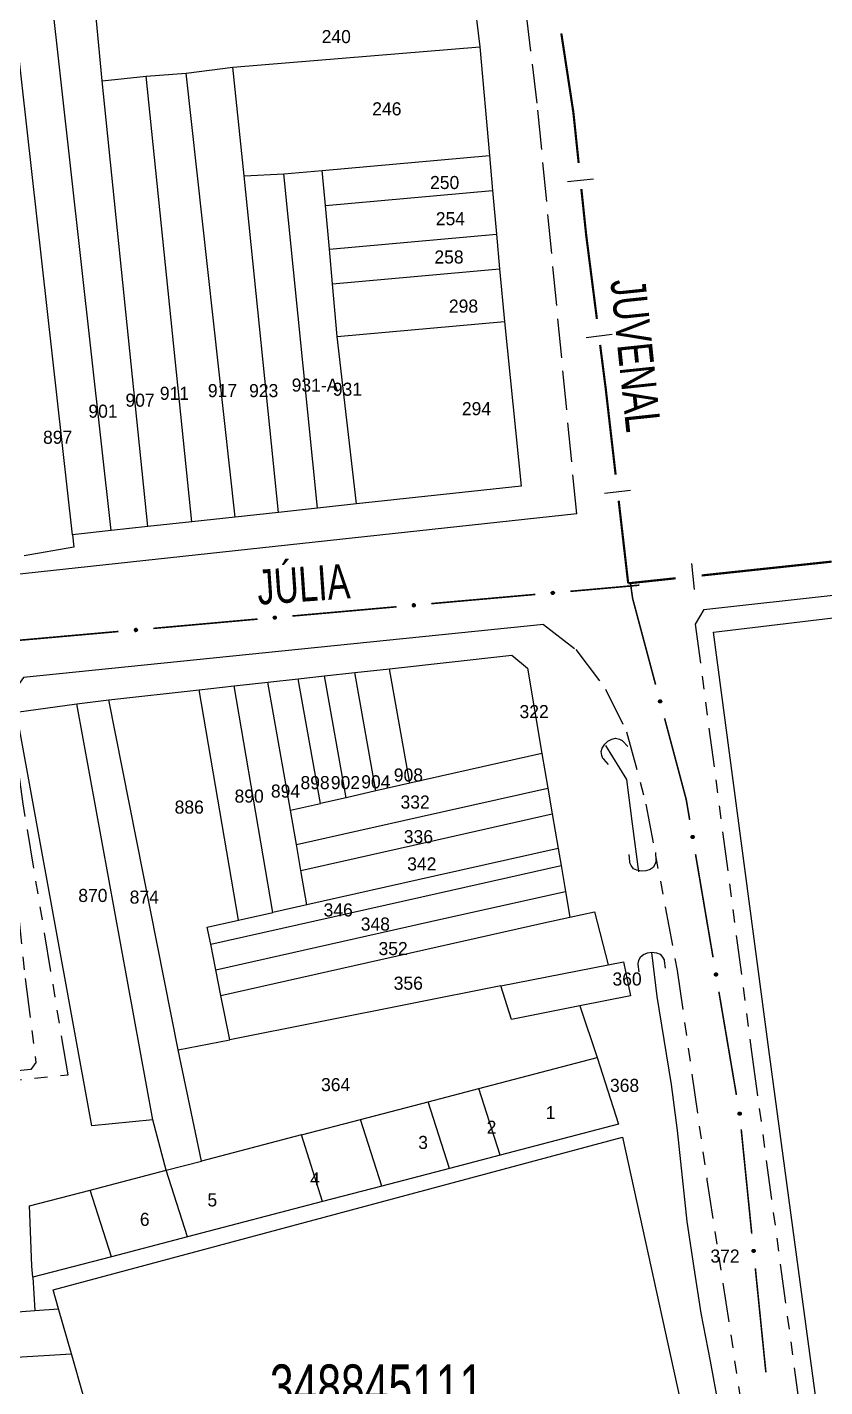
# Model space of a CAD drawing. Extents: x 203851 to 204958, y 4839055 to 4839989.
# Drawn here: x 204702 to 204793.5, y 4839426.6 to 4839582.5 of the extents above; entities that cross this region are included whole.
import ezdxf
from ezdxf.enums import TextEntityAlignment as Align

# ---------------------------------------------------------------- set-up
doc = ezdxf.new("R2010")
doc.units = 0
doc.header["$LTSCALE"] = 1.5
doc.header["$MEASUREMENT"] = 0
for name, pattern in [('TRACO_05', [11, 7, -1, 0.5, -1, 0.5, -1]), ('TRACO_11', [8, 3, -1, 3, -1]), ('TRACO_25', [8, 3, -1, 1, -1, 1, -1])]:
    doc.linetypes.add(name, pattern=pattern)
for name, color, linetype in [('CD_MALHA_LOTES', 7, 'CONTINUOUS'), ('CD_TXT_QUADRA', 2, 'CONTINUOUS'), ('HD-VALAS-DRENOS', 170, 'CONTINUOUS'), ('LM-LIM-SETORES-BAIRROS', 250, 'CONTINUOUS'), ('RU-QUADRA', 210, 'CONTINUOUS'), ('SV-EIXO-RUA-N-PAV', 6, 'CONTINUOUS'), ('SV-PONTE-BUEIRO', 251, 'CONTINUOUS'), ('SV-RUA-NAO-PAV', 7, 'CONTINUOUS'), ('SV-RUA-PAVIM', 7, 'CONTINUOUS'), ('SV-TXT-RUA-N-PAV', 7, 'CONTINUOUS'), ('Th_NmrPort', 1, 'CONTINUOUS')]:
    doc.layers.add(name, color=color, linetype=linetype)
doc.styles.add('ARIAL', font='ARIAL.SHX')

# ---------------------------------------------------------------- blocks, each defined once
blk = doc.blocks.new('COD119', base_point=(204392.29, 4839324.84))
at = {"layer": 'SV-PONTE-BUEIRO'}
blk.add_lwpolyline([(204390.78, 4839322.84), (204390.78, 4839323.673333), (204390.78, 4839323.798333), (204390.905833, 4839324.131667), (204391.1575, 4839324.506667), (204391.535, 4839324.715), (204392.038333, 4839324.84), (204392.541667, 4839324.84), (204393.045, 4839324.715), (204393.4225, 4839324.506667), (204393.674167, 4839324.131667), (204393.8, 4839323.798333), (204393.8, 4839323.673333), (204393.8, 4839322.84)], dxfattribs=at)

msp = doc.modelspace()

# ---------------------------------------------------------------- linework, layer by layer
at = {"layer": 'CD_MALHA_LOTES', "linetype": 'Continuous', "flags": 128}
for points in [[(204710.6, 4839576.33), (204709.6, 4839587.28)], [(204707.2, 4839524.27), (204700.25, 4839586.43)], [(204711.65, 4839524.75), (204704.74, 4839586.84)], [(204753.21, 4839586.22), (204753.91, 4839580.21)], [(204725.62, 4839577.88), (204753.91, 4839580.21)], [(204753.91, 4839580.21), (204755.03, 4839567.76)], [(204710.6, 4839576.33), (204715.67, 4839576.85)], [(204715.67, 4839576.85), (204720.24, 4839577.19)], [(204720.91, 4839525.76), (204715.67, 4839576.85)], [(204720.24, 4839577.19), (204725.62, 4839577.88)], [(204725.88, 4839526.29), (204720.24, 4839577.19)], [(204726.9, 4839565.42), (204725.62, 4839577.88)], [(204715.86, 4839525.21), (204710.6, 4839576.33)], [(204735.86, 4839566.04), (204755.03, 4839567.76)], [(204755.03, 4839567.76), (204755.39, 4839563.73)], [(204726.9, 4839565.42), (204731.46, 4839565.65)], [(204731.46, 4839565.65), (204735.86, 4839566.04)], [(204735.33, 4839527.32), (204731.46, 4839565.65)], [(204736.22, 4839562.01), (204735.86, 4839566.04)], [(204730.85, 4839526.83), (204726.9, 4839565.42)], [(204736.22, 4839562.01), (204755.39, 4839563.73)], [(204755.39, 4839563.73), (204755.84, 4839558.75)], [(204736.67, 4839557.03), (204736.22, 4839562.01)], [(204736.67, 4839557.03), (204755.84, 4839558.75)], [(204755.84, 4839558.75), (204756.19, 4839554.77)], [(204737.02, 4839553.04), (204736.67, 4839557.03)], [(204737.02, 4839553.04), (204756.19, 4839554.77)], [(204756.19, 4839554.77), (204756.74, 4839548.74)], [(204737.57, 4839547.02), (204737.02, 4839553.04)], [(204737.57, 4839547.02), (204756.74, 4839548.74)], [(204756.74, 4839548.74), (204758.67, 4839529.84)], [(204739.8, 4839527.8), (204737.57, 4839547.02)], [(204758.67, 4839529.84), (204739.8, 4839527.8)], [(204730.85, 4839526.83), (204725.88, 4839526.29)], [(204735.33, 4839527.32), (204730.85, 4839526.83)], [(204739.8, 4839527.8), (204735.33, 4839527.32)], [(204715.86, 4839525.21), (204711.65, 4839524.75)], [(204720.91, 4839525.76), (204715.86, 4839525.21)], [(204725.88, 4839526.29), (204720.91, 4839525.76)], [(204711.65, 4839524.75), (204707.2, 4839524.27)], [(204707.2, 4839524.27), (204707.37, 4839522.83)], [(204707.37, 4839522.83), (204701.67, 4839521.84)], [(204801.17, 4839365.7), (204794.91, 4839407.16), (204787.15, 4839464.67), (204780.73, 4839513.09), (204829.52, 4839518.93), (204843.04, 4839511.73), (204897.05, 4839446.86), (204923.6, 4839412.88), (204935.86, 4839376.04)], [(204743.57, 4839508.9), (204757.58, 4839510.45), (204759.38, 4839508.97), (204761.05, 4839499.17)], [(204733.11, 4839507.75), (204736.1, 4839508.08)], [(204736.1, 4839508.08), (204739.58, 4839508.46)], [(204738.58, 4839494.12), (204736.1, 4839508.08)], [(204739.58, 4839508.46), (204743.57, 4839508.9)], [(204742, 4839494.89), (204739.58, 4839508.46)], [(204745.9, 4839495.77), (204743.57, 4839508.9)], [(204711.37, 4839505.35), (204721.76, 4839506.5)], [(204721.76, 4839506.5), (204725.74, 4839506.94)], [(204726.27, 4839480.08), (204721.76, 4839506.5)], [(204725.74, 4839506.94), (204729.62, 4839507.37)], [(204730.17, 4839480.96), (204725.74, 4839506.94)], [(204729.62, 4839507.37), (204733.11, 4839507.75)], [(204732.23, 4839492.7), (204729.62, 4839507.37)], [(204735.65, 4839493.46), (204733.11, 4839507.75)], [(204700.78, 4839503.94), (204707.72, 4839504.87)], [(204707.72, 4839504.87), (204711.37, 4839505.35)], [(204716.44, 4839457.18), (204707.72, 4839504.87)], [(204719.35, 4839465.2), (204711.37, 4839505.35)], [(204709.45, 4839456.49), (204700.78, 4839503.94)], [(204761.05, 4839499.17), (204745.9, 4839495.77)], [(204761.05, 4839499.17), (204761.72, 4839495.22)], [(204745.9, 4839495.77), (204742, 4839494.89)], [(204732.9, 4839488.75), (204747.18, 4839491.96), (204761.72, 4839495.22)], [(204738.58, 4839494.12), (204735.65, 4839493.46)], [(204742, 4839494.89), (204738.58, 4839494.12)], [(204761.72, 4839495.22), (204762.23, 4839492.26)], [(204732.23, 4839492.7), (204735.65, 4839493.46)], [(204732.9, 4839488.75), (204732.23, 4839492.7)], [(204733.41, 4839485.79), (204747.84, 4839489.03), (204762.23, 4839492.26)], [(204762.23, 4839492.26), (204762.9, 4839488.31)], [(204733.41, 4839485.79), (204732.9, 4839488.75)], [(204762.9, 4839488.31), (204748.72, 4839485.13), (204734.08, 4839481.84)], [(204762.9, 4839488.31), (204763.24, 4839486.33)], [(204723.06, 4839477.31), (204749.15, 4839483.18), (204763.24, 4839486.33)], [(204763.24, 4839486.33), (204763.75, 4839483.37)], [(204734.08, 4839481.84), (204733.41, 4839485.79)], [(204723.65, 4839474.37), (204749.81, 4839480.25), (204763.75, 4839483.37)], [(204763.75, 4839483.37), (204764.25, 4839480.41)], [(204734.08, 4839481.84), (204730.17, 4839480.96)], [(204722.67, 4839479.27), (204726.27, 4839480.08)], [(204724.24, 4839471.42), (204761.25, 4839479.76)], [(204726.27, 4839480.08), (204730.17, 4839480.96)], [(204761.25, 4839479.76), (204764.25, 4839480.41)], [(204764.25, 4839480.41), (204767.08, 4839481.05), (204768.63, 4839474.96)], [(204723.06, 4839477.31), (204722.67, 4839479.27)], [(204723.65, 4839474.37), (204723.06, 4839477.31)], [(204768.63, 4839474.96), (204770.4, 4839475.31)], [(204770.4, 4839475.31), (204771.22, 4839471.4)], [(204724.24, 4839471.42), (204723.65, 4839474.37)], [(204756.34, 4839472.53), (204768.63, 4839474.96)], [(204756.34, 4839472.53), (204725.24, 4839466.37)], [(204757.57, 4839468.69), (204756.34, 4839472.53)], [(204725.24, 4839466.37), (204724.24, 4839471.42)], [(204771.22, 4839471.4), (204765.39, 4839470.24)], [(204765.39, 4839470.24), (204757.57, 4839468.69)], [(204765.39, 4839470.24), (204767.37, 4839464.31)], [(204719.35, 4839465.2), (204725.24, 4839466.37)], [(204721.99, 4839452.46), (204719.35, 4839465.2)], [(204753.81, 4839460.76), (204767.37, 4839464.31)], [(204767.37, 4839464.31), (204769.81, 4839456.67)], [(204747.99, 4839459.25), (204753.81, 4839460.76)], [(204756.25, 4839453.13), (204753.81, 4839460.76)], [(204740.24, 4839457.22), (204747.99, 4839459.25)], [(204750.43, 4839451.61), (204747.99, 4839459.25)], [(204716.44, 4839457.18), (204709.45, 4839456.49)], [(204717.95, 4839451.4), (204716.44, 4839457.18)], [(204733.46, 4839455.45), (204740.24, 4839457.22)], [(204742.68, 4839449.59), (204740.24, 4839457.22)], [(204769.81, 4839456.67), (204756.25, 4839453.13)], [(204705.62, 4839435.51), (204705.01, 4839437.69), (204770.29, 4839455.19)], [(204733.46, 4839455.45), (204721.99, 4839452.46)], [(204735.9, 4839447.82), (204733.46, 4839455.45)], [(204770.29, 4839455.19), (204777.46, 4839422.43)], [(204717.95, 4839451.4), (204721.99, 4839452.46)], [(204756.25, 4839453.13), (204750.43, 4839451.61)], [(204709.23, 4839449.13), (204717.95, 4839451.4)], [(204720.39, 4839443.77), (204717.95, 4839451.4)], [(204750.43, 4839451.61), (204742.68, 4839449.59)], [(204702.3, 4839447.31), (204709.23, 4839449.13)], [(204711.67, 4839441.49), (204709.23, 4839449.13)], [(204742.68, 4839449.59), (204735.9, 4839447.82)], [(204702.65, 4839439.14), (204702.57, 4839440.41), (204702.32, 4839446.41), (204702.3, 4839447.31)], [(204735.9, 4839447.82), (204720.39, 4839443.77)], [(204720.39, 4839443.77), (204711.67, 4839441.49)], [(204711.67, 4839441.49), (204702.65, 4839439.14)], [(204702.65, 4839439.14), (204702.91, 4839435.31)], [(204653.87, 4839432.29), (204679.17, 4839433.5), (204702.91, 4839435.31)], [(204702.91, 4839435.31), (204705.62, 4839435.51)], [(204707.1, 4839430.33), (204705.62, 4839435.51)], [(204651.91, 4839427.03), (204707.1, 4839430.33)], [(204708.5, 4839425.38), (204707.1, 4839430.33)]]:
    msp.add_lwpolyline(points, dxfattribs=at)
at = {"layer": 'HD-VALAS-DRENOS', "linetype": 'TRACO_05'}
for points in [[(204772.16, 4839485.62, 2.73), (204771.44, 4839491.14, 2.73), (204770.78, 4839496.19, 2.73), (204768.38, 4839500.12, 2.73)], [(204791.49, 4839369.61, 2.32), (204790.75, 4839374.73, 2.49), (204790.33, 4839379.93, 2.49), (204789.94, 4839384.92, 2.49), (204789.02, 4839389.99, 2.49), (204787.66, 4839394.83, 2.49), (204786.16, 4839399.94, 2.49), (204784.75, 4839404.16, 2.49), (204784.1, 4839409.48, 2.49), (204784.26, 4839414.76, 2.49), (204783.87, 4839419.98, 2.49), (204781.34, 4839424.31, 2.49), (204780.37, 4839429.51, 2.49), (204779.29, 4839435, 2.49), (204778.52, 4839440.2, 2.55), (204777.69, 4839445.54, 2.65), (204777.16, 4839450.58, 2.69), (204776.59, 4839455.96, 2.69), (204775.89, 4839461.22, 2.69), (204775.07, 4839466.38, 2.69), (204774.28, 4839471.33, 2.69), (204773.66, 4839476.38, 2.69)]]:
    msp.add_polyline3d(points, dxfattribs=at)
at = {"layer": 'LM-LIM-SETORES-BAIRROS', "const_width": 0.25}
for points in [[(204764.64, 4839572.78), (204763.27, 4839581.76)], [(204764.74, 4839571.87), (204764.64, 4839572.78)], [(204765.26, 4839566.9), (204764.74, 4839571.87)], [(204766.12, 4839558.66), (204765.57, 4839563.91)], [(204766.21, 4839557.95), (204766.12, 4839558.66)], [(204767.35, 4839549.02), (204766.21, 4839557.95)], [(204768.38, 4839540.89), (204767.72, 4839546.04)], [(204768.47, 4839540.09), (204768.38, 4839540.89)], [(204769.5, 4839531.15), (204768.47, 4839540.09)], [(204770.94, 4839518.7), (204769.85, 4839528.17)], [(204794.28, 4839521.19), (204779.36, 4839519.6)], [(204771.41, 4839518.75), (204770.94, 4839518.7)], [(204776.38, 4839519.28), (204771.41, 4839518.75)]]:
    msp.add_lwpolyline(points, dxfattribs=at)
at = {"layer": 'LM-LIM-SETORES-BAIRROS'}
for points in [[(204766.96, 4839565.06), (204763.97, 4839564.75)], [(204769.09, 4839547.22), (204766.11, 4839546.85)], [(204771.22, 4839529.33), (204768.24, 4839528.99)], [(204778.21, 4839520.98), (204778.52, 4839518)]]:
    msp.add_lwpolyline(points, dxfattribs=at)
at = {"layer": 'RU-QUADRA', "linetype": 'Continuous', "flags": 128}
for points in [[(204753.21, 4839586.22), (204753.91, 4839580.21), (204755.03, 4839567.76), (204755.39, 4839563.73), (204755.84, 4839558.75), (204756.19, 4839554.77), (204756.74, 4839548.74), (204758.67, 4839529.84), (204739.8, 4839527.8), (204735.33, 4839527.32), (204730.85, 4839526.83), (204725.88, 4839526.29), (204720.91, 4839525.76), (204715.86, 4839525.21), (204711.65, 4839524.75), (204707.2, 4839524.27), (204707.37, 4839522.83), (204701.67, 4839521.84)], [(204700.78, 4839503.94), (204707.72, 4839504.87), (204711.37, 4839505.35), (204721.76, 4839506.5), (204725.74, 4839506.94), (204729.62, 4839507.37), (204733.11, 4839507.75), (204736.1, 4839508.08), (204739.58, 4839508.46), (204743.57, 4839508.9), (204757.58, 4839510.45), (204759.38, 4839508.97), (204761.05, 4839499.17), (204761.72, 4839495.22), (204762.23, 4839492.26), (204762.9, 4839488.31), (204763.24, 4839486.33), (204763.75, 4839483.37), (204764.25, 4839480.41), (204767.08, 4839481.05), (204768.63, 4839474.96), (204770.4, 4839475.31), (204771.22, 4839471.4), (204765.39, 4839470.24), (204767.37, 4839464.31), (204769.81, 4839456.67), (204756.25, 4839453.13), (204750.43, 4839451.61), (204742.68, 4839449.59), (204735.9, 4839447.82), (204720.39, 4839443.77), (204711.67, 4839441.49), (204702.65, 4839439.14), (204702.91, 4839435.31), (204705.62, 4839435.51), (204705.01, 4839437.69), (204770.29, 4839455.19), (204777.46, 4839422.43)]]:
    msp.add_lwpolyline(points, dxfattribs=at)
msp.add_lwpolyline([(204780.73, 4839513.09), (204829.52, 4839518.93), (204843.04, 4839511.73), (204897.05, 4839446.86), (204923.6, 4839412.88), (204935.86, 4839376.04), (204909.8, 4839373.97), (204891.59, 4839372.52), (204878.95, 4839371.51), (204871.32, 4839371.02), (204830.12, 4839367.56), (204819.91, 4839366.76), (204801.17, 4839365.7), (204794.91, 4839407.16), (204787.15, 4839464.67)], close=True, dxfattribs=at)
at = {"layer": 'SV-EIXO-RUA-N-PAV', "const_width": 0.18}
for points in [[(204771.2, 4839518.73), (204771.34, 4839517.74)], [(204748.35, 4839516.37), (204760.3, 4839517.43)], [(204764.29, 4839517.78), (204771.26, 4839518.4)], [(204771.26, 4839518.4), (204772.22, 4839518.49)], [(204771.34, 4839517.74), (204771.45, 4839516.96)], [(204732.41, 4839514.95), (204744.37, 4839516.01)], [(204771.45, 4839516.96), (204774.08, 4839507.09)], [(204716.48, 4839513.53), (204728.43, 4839514.6)], [(204700.54, 4839512.12), (204712.49, 4839513.18)], [(204775.11, 4839503.23), (204777.43, 4839494.53)], [(204777.43, 4839494.53), (204777.59, 4839493.94)], [(204777.59, 4839493.94), (204777.99, 4839491.58)], [(204778.66, 4839487.64), (204780.67, 4839475.81)], [(204781.34, 4839471.87), (204783.35, 4839460.04)], [(204783.9, 4839456.08), (204785.11, 4839444.14)], [(204785.52, 4839440.16), (204786.73, 4839428.22)]]:
    msp.add_lwpolyline(points, dxfattribs=at)
at = {"layer": 'SV-EIXO-RUA-N-PAV'}
for points in [[(204762.14, 4839517.7), (204762.17, 4839517.74), (204762.21, 4839517.77), (204762.24, 4839517.78), (204762.28, 4839517.79), (204762.31, 4839517.79), (204762.35, 4839517.78), (204762.38, 4839517.76), (204762.42, 4839517.73), (204762.45, 4839517.69), (204762.46, 4839517.66), (204762.47, 4839517.63), (204762.47, 4839517.59), (204762.46, 4839517.55), (204762.44, 4839517.52), (204762.41, 4839517.48), (204762.38, 4839517.45), (204762.34, 4839517.44), (204762.31, 4839517.44), (204762.27, 4839517.44), (204762.24, 4839517.44), (204762.2, 4839517.46), (204762.16, 4839517.49), (204762.14, 4839517.53), (204762.12, 4839517.56), (204762.12, 4839517.6), (204762.12, 4839517.63), (204762.12, 4839517.67), (204762.14, 4839517.7)], [(204746.2, 4839516.29), (204746.24, 4839516.33), (204746.27, 4839516.35), (204746.31, 4839516.37), (204746.34, 4839516.37), (204746.37, 4839516.37), (204746.41, 4839516.36), (204746.45, 4839516.35), (204746.49, 4839516.31), (204746.51, 4839516.28), (204746.53, 4839516.24), (204746.53, 4839516.21), (204746.53, 4839516.17), (204746.52, 4839516.14), (204746.5, 4839516.1), (204746.47, 4839516.06), (204746.44, 4839516.04), (204746.41, 4839516.02), (204746.37, 4839516.02), (204746.33, 4839516.02), (204746.3, 4839516.03), (204746.26, 4839516.04), (204746.22, 4839516.08), (204746.2, 4839516.11), (204746.19, 4839516.14), (204746.18, 4839516.18), (204746.18, 4839516.21), (204746.19, 4839516.25), (204746.2, 4839516.29)], [(204730.27, 4839514.87), (204730.3, 4839514.91), (204730.33, 4839514.94), (204730.37, 4839514.95), (204730.4, 4839514.95), (204730.44, 4839514.95), (204730.47, 4839514.95), (204730.51, 4839514.93), (204730.55, 4839514.9), (204730.57, 4839514.86), (204730.59, 4839514.83), (204730.59, 4839514.79), (204730.59, 4839514.76), (204730.59, 4839514.72), (204730.57, 4839514.68), (204730.54, 4839514.65), (204730.5, 4839514.62), (204730.47, 4839514.61), (204730.43, 4839514.6), (204730.4, 4839514.6), (204730.36, 4839514.61), (204730.32, 4839514.63), (204730.29, 4839514.66), (204730.26, 4839514.69), (204730.25, 4839514.73), (204730.24, 4839514.76), (204730.24, 4839514.8), (204730.25, 4839514.83), (204730.27, 4839514.87)], [(204714.33, 4839513.45), (204714.36, 4839513.49), (204714.4, 4839513.52), (204714.43, 4839513.53), (204714.46, 4839513.54), (204714.5, 4839513.54), (204714.54, 4839513.53), (204714.57, 4839513.51), (204714.61, 4839513.48), (204714.64, 4839513.44), (204714.65, 4839513.41), (204714.66, 4839513.38), (204714.66, 4839513.34), (204714.65, 4839513.3), (204714.63, 4839513.27), (204714.6, 4839513.23), (204714.56, 4839513.2), (204714.53, 4839513.19), (204714.5, 4839513.18), (204714.46, 4839513.18), (204714.42, 4839513.19), (204714.39, 4839513.21), (204714.35, 4839513.24), (204714.32, 4839513.28), (204714.31, 4839513.31), (204714.31, 4839513.34), (204714.3, 4839513.38), (204714.31, 4839513.42), (204714.33, 4839513.45)], [(204774.67, 4839505.33), (204774.71, 4839505.3), (204774.74, 4839505.27), (204774.76, 4839505.24), (204774.77, 4839505.21), (204774.78, 4839505.17), (204774.78, 4839505.14), (204774.77, 4839505.1), (204774.74, 4839505.05), (204774.71, 4839505.02), (204774.68, 4839505), (204774.65, 4839504.99), (204774.61, 4839504.98), (204774.57, 4839504.99), (204774.53, 4839505), (204774.49, 4839505.02), (204774.46, 4839505.05), (204774.44, 4839505.08), (204774.43, 4839505.12), (204774.42, 4839505.15), (204774.43, 4839505.19), (204774.44, 4839505.23), (204774.46, 4839505.27), (204774.49, 4839505.3), (204774.52, 4839505.32), (204774.56, 4839505.33), (204774.59, 4839505.34), (204774.63, 4839505.34), (204774.67, 4839505.33)], [(204778.41, 4839489.77), (204778.45, 4839489.74), (204778.48, 4839489.71), (204778.5, 4839489.68), (204778.5, 4839489.65), (204778.51, 4839489.61), (204778.5, 4839489.57), (204778.49, 4839489.54), (204778.46, 4839489.49), (204778.42, 4839489.47), (204778.39, 4839489.45), (204778.36, 4839489.44), (204778.32, 4839489.44), (204778.29, 4839489.44), (204778.25, 4839489.46), (204778.21, 4839489.49), (204778.18, 4839489.52), (204778.16, 4839489.55), (204778.15, 4839489.59), (204778.15, 4839489.62), (204778.16, 4839489.66), (204778.17, 4839489.7), (204778.2, 4839489.74), (204778.23, 4839489.77), (204778.26, 4839489.78), (204778.3, 4839489.79), (204778.33, 4839489.79), (204778.37, 4839489.79), (204778.41, 4839489.77)], [(204781.09, 4839474), (204781.13, 4839473.97), (204781.16, 4839473.94), (204781.18, 4839473.91), (204781.18, 4839473.87), (204781.19, 4839473.84), (204781.18, 4839473.8), (204781.17, 4839473.76), (204781.14, 4839473.72), (204781.11, 4839473.69), (204781.07, 4839473.68), (204781.04, 4839473.67), (204781.01, 4839473.66), (204780.97, 4839473.67), (204780.93, 4839473.68), (204780.89, 4839473.71), (204780.86, 4839473.75), (204780.85, 4839473.78), (204780.84, 4839473.81), (204780.83, 4839473.85), (204780.84, 4839473.88), (204780.85, 4839473.92), (204780.88, 4839473.96), (204780.91, 4839473.99), (204780.95, 4839474.01), (204780.98, 4839474.02), (204781.02, 4839474.02), (204781.05, 4839474.02), (204781.09, 4839474)], [(204783.82, 4839458.04), (204783.85, 4839458.01), (204783.88, 4839457.98), (204783.89, 4839457.94), (204783.9, 4839457.91), (204783.9, 4839457.88), (204783.89, 4839457.84), (204783.88, 4839457.8), (204783.85, 4839457.76), (204783.81, 4839457.74), (204783.78, 4839457.72), (204783.74, 4839457.72), (204783.71, 4839457.72), (204783.67, 4839457.72), (204783.63, 4839457.74), (204783.59, 4839457.77), (204783.57, 4839457.81), (204783.55, 4839457.84), (204783.55, 4839457.88), (204783.55, 4839457.91), (204783.55, 4839457.95), (204783.57, 4839457.99), (204783.6, 4839458.02), (204783.64, 4839458.05), (204783.67, 4839458.06), (204783.71, 4839458.07), (204783.74, 4839458.07), (204783.78, 4839458.06), (204783.82, 4839458.04)], [(204785.41, 4839442.3), (204785.45, 4839442.27), (204785.48, 4839442.24), (204785.49, 4839442.2), (204785.49, 4839442.17), (204785.49, 4839442.13), (204785.49, 4839442.1), (204785.47, 4839442.06), (204785.44, 4839442.02), (204785.4, 4839442), (204785.37, 4839441.98), (204785.34, 4839441.97), (204785.3, 4839441.97), (204785.26, 4839441.98), (204785.23, 4839442), (204785.19, 4839442.03), (204785.16, 4839442.06), (204785.15, 4839442.1), (204785.14, 4839442.13), (204785.14, 4839442.17), (204785.15, 4839442.21), (204785.17, 4839442.24), (204785.2, 4839442.28), (204785.23, 4839442.31), (204785.27, 4839442.32), (204785.3, 4839442.33), (204785.34, 4839442.33), (204785.37, 4839442.32), (204785.41, 4839442.3)]]:
    msp.add_lwpolyline(points, close=True, dxfattribs=at)
for points in [[(204762.12, 4839517.67), (204762.42, 4839517.73)], [(204762.12, 4839517.65), (204762.43, 4839517.71)], [(204762.12, 4839517.63), (204762.45, 4839517.69)], [(204762.12, 4839517.61), (204762.45, 4839517.68)], [(204762.12, 4839517.6), (204762.46, 4839517.66)], [(204762.12, 4839517.58), (204762.46, 4839517.64)], [(204762.12, 4839517.56), (204762.47, 4839517.63)], [(204762.13, 4839517.68), (204762.4, 4839517.74)], [(204762.13, 4839517.54), (204762.47, 4839517.61)], [(204762.14, 4839517.7), (204762.38, 4839517.76)], [(204762.14, 4839517.53), (204762.47, 4839517.59)], [(204762.15, 4839517.51), (204762.46, 4839517.57)], [(204762.16, 4839517.72), (204762.36, 4839517.77)], [(204762.16, 4839517.49), (204762.46, 4839517.55)], [(204762.17, 4839517.74), (204762.35, 4839517.78)], [(204762.18, 4839517.48), (204762.45, 4839517.54)], [(204762.19, 4839517.76), (204762.32, 4839517.78)], [(204762.2, 4839517.46), (204762.44, 4839517.52)], [(204762.21, 4839517.77), (204762.31, 4839517.79)], [(204762.22, 4839517.45), (204762.42, 4839517.5)], [(204762.24, 4839517.44), (204762.41, 4839517.48)], [(204762.26, 4839517.44), (204762.39, 4839517.47)], [(204762.27, 4839517.44), (204762.38, 4839517.45)], [(204746.18, 4839516.21), (204746.51, 4839516.28)], [(204746.18, 4839516.2), (204746.51, 4839516.26)], [(204746.18, 4839516.18), (204746.53, 4839516.24)], [(204746.19, 4839516.25), (204746.49, 4839516.31)], [(204746.19, 4839516.23), (204746.49, 4839516.3)], [(204746.19, 4839516.16), (204746.53, 4839516.22)], [(204746.19, 4839516.14), (204746.53, 4839516.21)], [(204746.19, 4839516.13), (204746.53, 4839516.19)], [(204746.2, 4839516.29), (204746.45, 4839516.35)], [(204746.2, 4839516.27), (204746.46, 4839516.33)], [(204746.2, 4839516.11), (204746.53, 4839516.17)], [(204746.21, 4839516.09), (204746.52, 4839516.15)], [(204746.22, 4839516.31), (204746.42, 4839516.35)], [(204746.22, 4839516.08), (204746.52, 4839516.14)], [(204746.24, 4839516.33), (204746.41, 4839516.36)], [(204746.25, 4839516.06), (204746.51, 4839516.12)], [(204746.26, 4839516.34), (204746.38, 4839516.36)], [(204746.26, 4839516.04), (204746.5, 4839516.1)], [(204746.27, 4839516.35), (204746.37, 4839516.37)], [(204746.28, 4839516.04), (204746.48, 4839516.08)], [(204746.3, 4839516.03), (204746.47, 4839516.06)], [(204746.32, 4839516.02), (204746.45, 4839516.05)], [(204746.33, 4839516.02), (204746.44, 4839516.04)], [(204730.24, 4839514.8), (204730.57, 4839514.86)], [(204730.24, 4839514.76), (204730.59, 4839514.83)], [(204730.25, 4839514.83), (204730.55, 4839514.9)], [(204730.25, 4839514.82), (204730.56, 4839514.88)], [(204730.25, 4839514.78), (204730.58, 4839514.85)], [(204730.25, 4839514.74), (204730.59, 4839514.81)], [(204730.25, 4839514.73), (204730.59, 4839514.79)], [(204730.26, 4839514.85), (204730.53, 4839514.91)], [(204730.26, 4839514.71), (204730.59, 4839514.77)], [(204730.26, 4839514.69), (204730.59, 4839514.76)], [(204730.27, 4839514.87), (204730.51, 4839514.93)], [(204730.28, 4839514.67), (204730.59, 4839514.74)], [(204730.29, 4839514.89), (204730.48, 4839514.94)], [(204730.29, 4839514.66), (204730.59, 4839514.72)], [(204730.3, 4839514.91), (204730.47, 4839514.95)], [(204730.31, 4839514.64), (204730.57, 4839514.7)], [(204730.32, 4839514.92), (204730.45, 4839514.95)], [(204730.32, 4839514.63), (204730.57, 4839514.68)], [(204730.33, 4839514.94), (204730.44, 4839514.95)], [(204730.35, 4839514.62), (204730.54, 4839514.66)], [(204730.36, 4839514.61), (204730.54, 4839514.65)], [(204730.38, 4839514.61), (204730.51, 4839514.63)], [(204730.4, 4839514.6), (204730.5, 4839514.62)], [(204714.3, 4839513.38), (204714.64, 4839513.44)], [(204714.31, 4839513.42), (204714.61, 4839513.48)], [(204714.31, 4839513.4), (204714.62, 4839513.46)], [(204714.31, 4839513.36), (204714.64, 4839513.43)], [(204714.31, 4839513.34), (204714.65, 4839513.41)], [(204714.31, 4839513.33), (204714.65, 4839513.39)], [(204714.31, 4839513.31), (204714.66, 4839513.38)], [(204714.32, 4839513.43), (204714.59, 4839513.49)], [(204714.32, 4839513.29), (204714.65, 4839513.36)], [(204714.32, 4839513.28), (204714.66, 4839513.34)], [(204714.33, 4839513.45), (204714.57, 4839513.51)], [(204714.34, 4839513.26), (204714.65, 4839513.32)], [(204714.35, 4839513.47), (204714.55, 4839513.52)], [(204714.35, 4839513.24), (204714.65, 4839513.3)], [(204714.36, 4839513.49), (204714.54, 4839513.53)], [(204714.37, 4839513.23), (204714.64, 4839513.28)], [(204714.38, 4839513.51), (204714.51, 4839513.53)], [(204714.39, 4839513.21), (204714.63, 4839513.27)], [(204714.4, 4839513.52), (204714.5, 4839513.54)], [(204714.41, 4839513.2), (204714.61, 4839513.25)], [(204714.42, 4839513.19), (204714.6, 4839513.23)], [(204714.45, 4839513.19), (204714.58, 4839513.21)], [(204714.46, 4839513.18), (204714.56, 4839513.2)], [(204774.42, 4839505.15), (204774.46, 4839505.05)], [(204774.43, 4839505.2), (204774.51, 4839505.02)], [(204774.43, 4839505.19), (204774.49, 4839505.02)], [(204774.43, 4839505.17), (204774.47, 4839505.04)], [(204774.44, 4839505.23), (204774.53, 4839505)], [(204774.45, 4839505.25), (204774.55, 4839504.99)], [(204774.46, 4839505.27), (204774.57, 4839504.99)], [(204774.48, 4839505.28), (204774.59, 4839504.99)], [(204774.49, 4839505.3), (204774.61, 4839504.98)], [(204774.51, 4839505.31), (204774.63, 4839504.99)], [(204774.52, 4839505.32), (204774.65, 4839504.99)], [(204774.54, 4839505.32), (204774.66, 4839505)], [(204774.56, 4839505.33), (204774.68, 4839505)], [(204774.57, 4839505.33), (204774.69, 4839505.02)], [(204774.59, 4839505.34), (204774.71, 4839505.02)], [(204774.61, 4839505.33), (204774.72, 4839505.04)], [(204774.63, 4839505.34), (204774.74, 4839505.05)], [(204774.65, 4839505.33), (204774.75, 4839505.08)], [(204774.67, 4839505.33), (204774.77, 4839505.1)], [(204774.69, 4839505.31), (204774.77, 4839505.12)], [(204774.71, 4839505.3), (204774.78, 4839505.14)], [(204774.73, 4839505.28), (204774.77, 4839505.16)], [(204774.74, 4839505.27), (204774.78, 4839505.17)], [(204778.15, 4839489.62), (204778.18, 4839489.52)], [(204778.16, 4839489.66), (204778.21, 4839489.49)], [(204778.16, 4839489.64), (204778.19, 4839489.51)], [(204778.17, 4839489.7), (204778.25, 4839489.46)], [(204778.17, 4839489.67), (204778.23, 4839489.48)], [(204778.19, 4839489.71), (204778.27, 4839489.45)], [(204778.2, 4839489.74), (204778.29, 4839489.44)], [(204778.22, 4839489.75), (204778.3, 4839489.45)], [(204778.23, 4839489.77), (204778.32, 4839489.44)], [(204778.25, 4839489.77), (204778.34, 4839489.44)], [(204778.26, 4839489.78), (204778.36, 4839489.44)], [(204778.28, 4839489.78), (204778.37, 4839489.45)], [(204778.3, 4839489.79), (204778.39, 4839489.45)], [(204778.32, 4839489.79), (204778.41, 4839489.46)], [(204778.33, 4839489.79), (204778.42, 4839489.47)], [(204778.35, 4839489.79), (204778.44, 4839489.49)], [(204778.37, 4839489.79), (204778.46, 4839489.49)], [(204778.39, 4839489.78), (204778.47, 4839489.52)], [(204778.41, 4839489.77), (204778.49, 4839489.54)], [(204778.43, 4839489.76), (204778.49, 4839489.56)], [(204778.45, 4839489.74), (204778.5, 4839489.57)], [(204778.47, 4839489.73), (204778.5, 4839489.6)], [(204778.48, 4839489.71), (204778.51, 4839489.61)], [(204780.83, 4839473.85), (204780.86, 4839473.75)], [(204780.84, 4839473.88), (204780.89, 4839473.71)], [(204780.84, 4839473.86), (204780.87, 4839473.74)], [(204780.85, 4839473.92), (204780.93, 4839473.68)], [(204780.85, 4839473.9), (204780.91, 4839473.71)], [(204780.87, 4839473.94), (204780.95, 4839473.68)], [(204780.88, 4839473.96), (204780.97, 4839473.67)], [(204780.9, 4839473.98), (204780.99, 4839473.67)], [(204780.91, 4839473.99), (204781.01, 4839473.66)], [(204780.93, 4839474), (204781.02, 4839473.67)], [(204780.95, 4839474.01), (204781.04, 4839473.67)], [(204780.96, 4839474.01), (204781.05, 4839473.67)], [(204780.98, 4839474.02), (204781.07, 4839473.68)], [(204781, 4839474.01), (204781.09, 4839473.69)], [(204781.02, 4839474.02), (204781.11, 4839473.69)], [(204781.04, 4839474.01), (204781.12, 4839473.71)], [(204781.05, 4839474.02), (204781.14, 4839473.72)], [(204781.07, 4839474.01), (204781.15, 4839473.74)], [(204781.09, 4839474), (204781.17, 4839473.76)], [(204781.11, 4839473.98), (204781.17, 4839473.79)], [(204781.13, 4839473.97), (204781.18, 4839473.8)], [(204781.15, 4839473.95), (204781.18, 4839473.83)], [(204781.16, 4839473.94), (204781.19, 4839473.84)], [(204783.55, 4839457.95), (204783.59, 4839457.77)], [(204783.55, 4839457.93), (204783.58, 4839457.8)], [(204783.55, 4839457.91), (204783.57, 4839457.81)], [(204783.57, 4839457.99), (204783.63, 4839457.74)], [(204783.57, 4839457.96), (204783.61, 4839457.77)], [(204783.59, 4839458), (204783.65, 4839457.74)], [(204783.6, 4839458.02), (204783.67, 4839457.72)], [(204783.62, 4839458.03), (204783.69, 4839457.72)], [(204783.64, 4839458.05), (204783.71, 4839457.72)], [(204783.65, 4839458.05), (204783.72, 4839457.72)], [(204783.67, 4839458.06), (204783.74, 4839457.72)], [(204783.69, 4839458.06), (204783.76, 4839457.72)], [(204783.71, 4839458.07), (204783.78, 4839457.72)], [(204783.72, 4839458.06), (204783.79, 4839457.74)], [(204783.74, 4839458.07), (204783.81, 4839457.74)], [(204783.76, 4839458.06), (204783.83, 4839457.76)], [(204783.78, 4839458.06), (204783.85, 4839457.76)], [(204783.79, 4839458.05), (204783.86, 4839457.79)], [(204783.82, 4839458.04), (204783.88, 4839457.8)], [(204783.84, 4839458.03), (204783.88, 4839457.83)], [(204783.85, 4839458.01), (204783.89, 4839457.84)], [(204783.87, 4839457.99), (204783.89, 4839457.87)], [(204783.88, 4839457.98), (204783.9, 4839457.88)], [(204785.21, 4839442.29), (204785.28, 4839441.98)], [(204785.23, 4839442.31), (204785.3, 4839441.97)], [(204785.25, 4839442.31), (204785.32, 4839441.98)], [(204785.27, 4839442.32), (204785.34, 4839441.97)], [(204785.28, 4839442.32), (204785.35, 4839441.98)], [(204785.3, 4839442.33), (204785.37, 4839441.98)], [(204785.32, 4839442.32), (204785.39, 4839441.99)], [(204785.34, 4839442.33), (204785.4, 4839442)], [(204785.35, 4839442.32), (204785.42, 4839442.01)], [(204785.37, 4839442.32), (204785.44, 4839442.02)], [(204785.39, 4839442.31), (204785.45, 4839442.04)], [(204785.41, 4839442.3), (204785.47, 4839442.06)], [(204785.14, 4839442.17), (204785.16, 4839442.06)], [(204785.15, 4839442.21), (204785.19, 4839442.03)], [(204785.15, 4839442.18), (204785.17, 4839442.05)], [(204785.16, 4839442.22), (204785.21, 4839442.02)], [(204785.17, 4839442.24), (204785.23, 4839442)], [(204785.18, 4839442.26), (204785.24, 4839441.99)], [(204785.2, 4839442.28), (204785.26, 4839441.98)], [(204785.43, 4839442.28), (204785.48, 4839442.09)], [(204785.45, 4839442.27), (204785.49, 4839442.1)], [(204785.46, 4839442.25), (204785.49, 4839442.12)], [(204785.48, 4839442.24), (204785.49, 4839442.13)]]:
    msp.add_lwpolyline(points, dxfattribs=at)
at = {"layer": 'SV-RUA-NAO-PAV', "linetype": 'TRACO_25'}
for points in [[(204779.62, 4839515.69, 5.62), (204778.63, 4839514, 5.51), (204785.17, 4839464.41, 3.83), (204792.93, 4839406.88, 2.5), (204799.38, 4839364.17, 3.51), (204800.4, 4839358.6, 3.44), (204801.38, 4839357.74, 3.41), (204802.86, 4839357.05, 3.41), (204810.3, 4839356.2, 3.35), (204820.02, 4839355.86, 3.18), (204830.16, 4839355.95, 3), (204835.73, 4839356.05, 3.24), (204870.24, 4839357.76, 3.28), (204899.58, 4839361.24, 3.78), (204917.84, 4839362.27, 3.78), (204922.88, 4839362.19, 3.69), (204936.66, 4839360.45, 3.7), (204942.23, 4839374.23, 3.66), (204941.67, 4839382.65, 3.67)], [(204761.22, 4839513.97, 5.11), (204764.94, 4839511.1, 5.09), (204768.35, 4839506.58, 4.91), (204770.76, 4839501.69, 4.93), (204772.97, 4839493.38, 4.77), (204776.56, 4839474.29, 4.42), (204779.97, 4839450.32, 4.04), (204785.52, 4839414.07, 3.28), (204787.77, 4839401.87, 3.28), (204789.02, 4839397.3, 3.28), (204792.56, 4839375.03, 3.16), (204794.49, 4839361.5, 2.83), (204795.31, 4839357.03, 2.83), (204784.64, 4839356.07, 2.85), (204768.72, 4839355.7, 2.89), (204750.13, 4839355.54, 2.9), (204716.32, 4839355.16, 3.53), (204685.74, 4839352.77, 3.5), (204658.13, 4839350.17, 3.6), (204655.37, 4839351.35, 3.6), (204655, 4839351.98, 3.6), (204654.52, 4839354.12, 3.6), (204650.13, 4839382.04, 4.32), (204648.04, 4839402.19, 5.28)], [(204698.36, 4839505.7, 6.26), (204701.79, 4839473.39, 7.24), (204703.01, 4839463.75, 7.24), (204702.42, 4839462.95, 7.24), (204669.92, 4839459.67, 7.99), (204670.05, 4839458.47, 7.99), (204706.7, 4839462.36, 6.41), (204701.56, 4839493.42, 6.41), (204700.04, 4839504.22, 6.41), (204699.92, 4839505.36, 6.41), (204700.45, 4839506.31, 6.41)]]:
    msp.add_polyline3d(points, dxfattribs=at)
at = {"layer": 'SV-RUA-PAVIM', "linetype": 'TRACO_11'}
msp.add_polyline3d([(204765.04, 4839526.65, 6.04), (204760.51, 4839573.77, 6.19), (204755.97, 4839611.01, 7.85), (204745.01, 4839677.72, 8.01)], dxfattribs=at)
at = {"layer": 'SV-RUA-PAVIM', "linetype": 'Continuous'}
for points in [[(204765.04, 4839526.65, 4.77), (204680.65, 4839517.54, 7.34), (204643.16, 4839513.82, 7.74), (204640.43, 4839514.27, 7.81), (204638.64, 4839516.26, 7.78), (204636.83, 4839533.09, 8.78)], [(204779.62, 4839515.69, 5.32), (204826.18, 4839520.84, 4.88), (204829.86, 4839520.56, 4.63), (204833.73, 4839520.03, 4.48), (204838.5, 4839517.99, 4.48), (204843.52, 4839513.99, 4.43), (204867.81, 4839485.08, 4.13), (204892.61, 4839455, 3.77), (204922.44, 4839417.21, 3.71), (204924.44, 4839414.27, 3.72), (204926.68, 4839409.78, 3.72), (204928.83, 4839405.9, 3.68), (204941.67, 4839382.65, 3.67)], [(204761.22, 4839513.97, 5.74), (204701.6, 4839507.92, 6.39), (204700.45, 4839506.31, 6.39)]]:
    msp.add_polyline3d(points, dxfattribs=at)

# ---------------------------------------------------------------- block references
at = {"layer": 'SV-PONTE-BUEIRO'}
for p, rotation in [((204768.44, 4839500.42, 3.65), 43.00000000000001), ((204772.7, 4839485.72, 3.65), 184), ((204773.42, 4839476.36, 3.65), 8)]:
    msp.add_blockref('COD119', p, dxfattribs=dict(at, rotation=rotation))

# ---------------------------------------------------------------- texts
at = {"layer": 'CD_TXT_QUADRA', "style": 'ARIAL', "width": 0.7}
msp.add_text('348845111', height=5, dxfattribs=at).set_placement((204729.85, 4839424.13))
at = {"layer": 'SV-TXT-RUA-N-PAV', "style": 'ARIAL', "width": 0.7}
for s, rotation, p in [('JUVENAL', 276, (204768.9, 4839553.4)), ('JÚLIA', 4, (204728.52, 4839516.24))]:
    msp.add_text(s, height=4, rotation=rotation, dxfattribs=at).set_placement(p)
at = {"layer": 'Th_NmrPort', "color": 1}
for s, p in [('240', (204735.79, 4839581.39)), ('246', (204741.59, 4839573.11)), ('250', (204748.22, 4839564.66)), ('254', (204748.88, 4839560.51)), ('258', (204748.72, 4839556.12)), ('298', (204750.38, 4839550.49)), ('931-A', (204732.35, 4839541.43)), ('911', (204717.23, 4839540.49)), ('917', (204722.74, 4839540.8)), ('923', (204727.47, 4839540.8)), ('931', (204737.07, 4839540.96)), ('901', (204709.04, 4839538.44)), ('907', (204713.29, 4839539.7)), ('294', (204751.87, 4839538.73)), ('897', (204703.84, 4839535.45)), ('322', (204758.48, 4839503.99)), ('908', (204744.06, 4839496.72)), ('894', (204729.97, 4839494.88)), ('898', (204733.36, 4839495.85)), ('902', (204736.84, 4839495.85)), ('904', (204740.33, 4839495.94)), ('886', (204718.93, 4839493.04)), ('890', (204725.8, 4839494.3)), ('332', (204744.83, 4839493.62)), ('336', (204745.21, 4839489.65)), ('342', (204745.6, 4839486.53)), ('870', (204707.88, 4839482.91)), ('874', (204713.77, 4839482.72)), ('346', (204736.01, 4839481.25)), ('348', (204740.27, 4839479.63)), ('352', (204742.31, 4839476.82)), ('356', (204744.05, 4839472.85)), ('360', (204769.14, 4839473.33)), ('364', (204735.72, 4839461.22)), ('368', (204768.85, 4839461.13)), ('1', (204761.48, 4839458.01)), ('2', (204754.71, 4839456.33)), ('3', (204746.86, 4839454.59)), ('4', (204734.46, 4839450.42)), ('5', (204722.69, 4839448)), ('6', (204714.94, 4839445.77)), ('372', (204780.37, 4839441.56))]:
    msp.add_text(s, height=1.5, dxfattribs=at).set_placement(p, align=Align.MIDDLE_LEFT)

doc.saveas('drawing.dxf')
